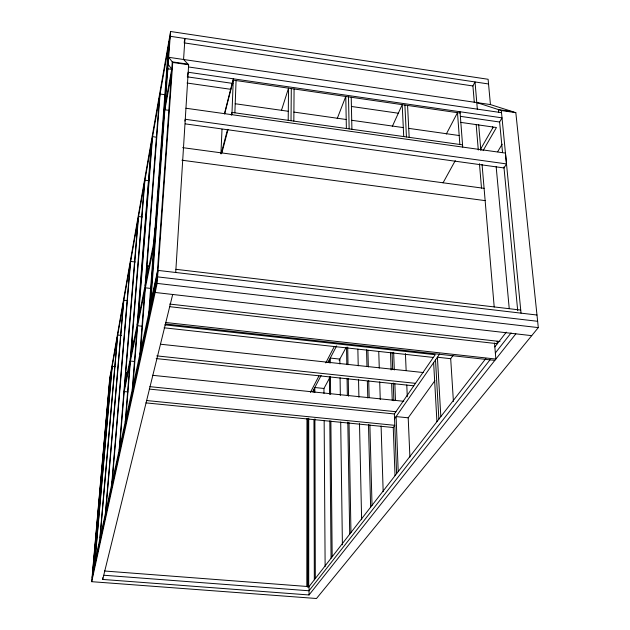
<?xml version="1.0" encoding="UTF-8"?>
<svg xmlns="http://www.w3.org/2000/svg" width="630" height="630" viewBox="0 0 630 630"><rect width="100%" height="100%" fill="white"/><g stroke="black" fill="none" stroke-linecap="round" stroke-linejoin="round"><path stroke-width="0.94" d="M306.818 586.538L306.96 418.588M307.763 587.286L307.842 418.871M308.716 587.034L308.731 418.21M293.832 121.11L294.076 88.972M291.021 120.716L291.304 88.57M288.201 120.314L288.54 88.168L281.46 110.36M234.864 112.817L236.077 80.546M231.919 114.691L233.313 78.821L224.469 113.628M220.933 153.783L222.004 129.268M175.715 272.483L188.654 64.788L183.566 59.496L184.936 38.493L184.259 41.997M156.067 279.578L155.153 292.462L531.712 335.656M157.201 274.365L172.266 61.858L188.055 64.165M168.69 57.306L490.439 104.58L515.828 112.66L538.303 327.608L316.481 598.5L91.697 581.687L157.138 283.405L172.746 62.464L168.69 57.306L167.919 61.653M149.885 308.117L169.446 40.682M150.665 304.526L170.572 31.5L488.108 79.278L490.439 104.58M153.318 245.046L155.067 227.871M148.798 313.142L168.368 46.848M168.43 46.486L168.777 41.73M149.562 309.606L169.131 42.509M139.86 354.383L144.679 291.147M145.105 285.571L159.39 97.91M140.537 351.272L145.357 287.815L151.066 288.477M145.782 282.224L160.075 94.028L165.603 94.815M146.467 278.846L147.444 265.876L149.397 266.104M132.867 386.678L137.623 325.741L142.427 326.269M138.356 318.859L152.578 136.663L156.342 137.175M137.143 324.836L151.35 143.664M132.261 389.45L137.025 328.71M137.742 321.859L151.956 140.183M125.205 422.021L129.89 363.723M130.3 358.572L144.372 183.338M125.74 419.548L130.426 361.061L134.332 361.47M130.843 355.895L144.924 180.18L148.774 180.676M131.394 353.194L132.355 341.184L134.308 341.397M119.125 450.08L138.025 219.413M119.613 447.851L138.537 216.531L142.215 216.996M125.118 384.135L126.063 372.558L128.016 372.763M515.852 333.837L309.039 594.964L102.69 579.442L102.832 577.741M111.699 484.352L130.189 264.002M130.418 262.726L130.756 258.654M112.124 482.399L130.638 261.442L135.332 262.001M123.425 302.502L105.368 513.592L100.068 538.036L117.708 335.018L121.393 335.42M111.856 368.29L94.697 562.81L92.445 573.206M117.345 337.082L99.737 539.571L94.996 561.432L112.187 366.432L115.077 366.731M91.697 581.687L109.707 378.764L170.572 31.5M92.728 571.898L109.699 380.567M93.02 570.575L110.014 378.78M92.358 578.671L93.114 570.134M110.116 378.181L110.439 374.582M109.384 382.347L170.226 36.288L488.541 83.971M167.076 73.135L167.848 68.812L172.525 69.497M165.241 104.612L171.738 69.268L168.186 64.268M171.368 74.537L164.863 109.778L168.69 110.305M156.941 208.861L157.264 207.231M125.567 375.039L126.063 372.558M131.804 343.925L132.355 341.184M146.758 269.293L147.444 265.876M187.449 75.923L188.189 72.253L502.023 117.849L499.614 122.015L502.519 152.318M124.622 386.576L154.074 241.298M153.649 247.102L124.212 391.561L127.921 391.931M184.881 121.07L185.259 119.29L506.496 163.91L505.449 153.098L185.945 108.242M150.853 301.927L157.39 271.688M92.075 577.442L157.602 276.885L537.65 321.3M102.69 579.442L172.691 294.478M224.65 113.983L233.265 80.144L460.12 113.061L462.546 144.837M221.138 153.822L227.564 129.355M231.265 115.235L232.005 112.416L462.546 144.853L462.719 147.097M221.862 152.932L228.036 129.449M337.215 118.605L345.775 96.469L346.374 128.504M392.317 126.417L402.208 104.659L403.72 136.568M310.385 392.419L318.977 375.937M325.757 362.919L334.349 346.437M446.292 134.072L457.482 112.676L459.869 144.459M312.575 391.797L321.135 375.472M327.899 362.565L336.641 345.894M474.319 102.619L472.917 85.963L475.028 81.947L477.367 109.399M323.977 393.388L323.946 388.466L329.97 377.315M339.129 360.376L346.193 347.303M443.071 182.794L455.285 160.611M480.737 148.916L493.101 127.347M483.076 150.657L496.44 127.512L460.435 122.338M497.661 151.736L502.149 144.207M506.496 163.91L504.016 167.95L185.291 123.882M396.609 473.658L394.372 413.957L435.212 354.721L164.776 324.852M394.553 418.816L439.638 354.021M395.026 475.697L393.254 427.518L394.797 425.329L146.467 400.515M409.909 457.057L408.201 417.808L434.889 380.677M453.419 401.467L450.694 358.69L452.994 355.493M309.039 594.964L309.039 586.624L485.903 358.462M494.841 346.925L506.307 332.144M490.077 359.714L309.039 590.783L104.029 575.253M495.353 352.981L511.04 332.963M460.097 113.069L460.026 111.77M104.391 570.993L309.039 586.624M145.924 402.885L393.254 427.518M149.845 386.655L395.916 411.713M149.294 389.08L394.372 413.957M408.201 417.808L396.105 416.587L398.207 471.594M323.946 388.466L314.819 387.513L314.835 392.411M152.421 375.291L403.806 401.286M156.169 358.572L413.776 385.812M156.775 355.887L415.477 383.339M160.697 344.24L423.588 372.574M165.808 322.505L495.865 359.068L494.519 343.043M165.454 323.962L494.826 360.384M450.694 358.69L437.401 357.226L440.835 416.603M164.099 327.805L433.338 357.438M169.612 304.054L499.992 341.507M127.701 300.66L123.827 300.219L105.738 511.867L158.059 270.404L536.988 315.024M169.446 306.652L497.346 343.704L497.125 341.184M157.138 283.405L538.303 327.608M175.912 269.309L520.726 310.062M181.928 160.217L485.139 200.623L494.211 307.023M182.653 147.64L484.092 188.331L485.139 200.623M235.21 103.745L288.296 111.282M293.895 112.077L346.209 119.503M351.721 120.283L403.294 127.599M408.72 128.37L459.191 135.529M187.26 76.836L232.99 83.451M460.695 116.385L499.614 122.015M351.697 106.509L398.317 113.219M187.008 83.018L230.793 89.318M512.844 111.707L498.424 109.596L498.684 112.321M172.746 62.464L188.654 64.788M476.784 102.572L501.307 110.534L515.828 112.66M188.52 66.969L501.519 112.668M184.094 42.871L472.917 85.963M501.307 110.534L521.034 313.149M503.929 166.981L517.71 310.684M492.463 126.551L492.644 128.504M496.164 166.69L509.237 308.645M478.658 124.567L480.879 150.602M482.06 164.469L484.092 188.331M476.17 124.63L478.304 150.042M479.454 163.721L481.509 188.149M435.511 359.95L438.874 419.131M433.629 362.644L436.929 421.635M407.571 105.446L409.169 137.332M404.893 105.06L406.445 136.946M405.413 353.587L406.137 370.267M406.775 384.985L407.287 396.766M393.648 352.296L394.325 369.975M394.845 383.725L395.482 400.428M392.073 352.556L392.695 369.267M393.214 383.04L393.876 400.735M390.49 352.264L391.135 369.967M391.639 383.733L392.254 400.452M378.748 351.438L379.276 368.109M379.709 381.835L380.26 399.491M381.095 425.974L383.166 491.683M367.896 350.248L368.337 366.936M368.7 380.685L369.148 397.373M369.881 424.864L372.023 505.37M366.534 349.784L366.975 366.51M367.353 381.26L367.794 397.987M368.479 424.541L370.629 507.166M357.856 349.193L358.226 365.857M358.533 379.583L358.919 397.223M359.502 423.691L361.628 519.75M351.225 97.264L351.91 129.284M348.5 96.87L349.146 128.89M347.705 347.099L348.012 364.762M348.256 378.496L348.563 396.16M349.028 422.651L350.957 532.547M346.539 347.311L346.823 364.03M347.075 378.78L347.358 395.498M347.815 422.045L349.721 534.145M339.893 364.006L339.822 359.092L330.262 358.06L330.309 362.974M340.082 377.764L340.326 395.459M340.696 421.99L342.405 544.84M330.443 376.748L330.616 394.459M330.868 421.021L332.168 556.778M329.254 359.982L329.277 362.927M329.403 376.669L329.569 394.333M329.813 420.824L331.065 558.204M324.159 420.927L325.127 566.496M314.905 418.863L315.323 578.521M313.905 389.261L313.913 392.214M313.968 419.714L314.323 579.805"/></g></svg>
